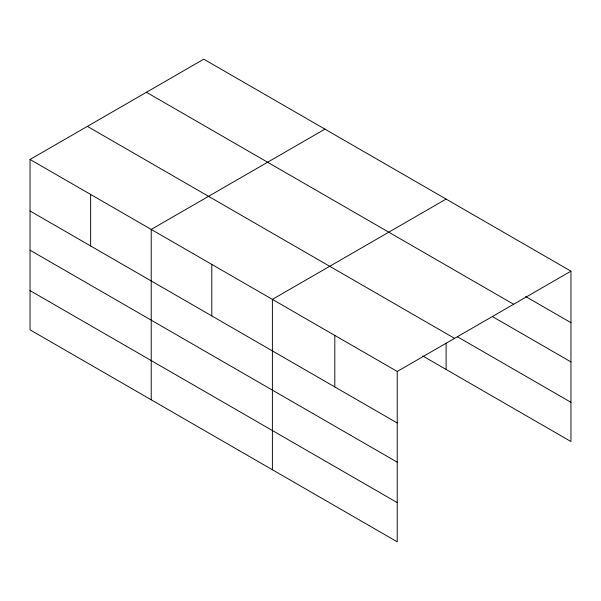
<?xml version="1.0" encoding="UTF-8"?>
<svg xmlns="http://www.w3.org/2000/svg" width="601" height="601" viewBox="0 0 601 601"><rect width="100%" height="100%" fill="white"/><g stroke="black" fill="none" stroke-linecap="round" stroke-linejoin="round"><path stroke-width="0.9" d="M397.231 462.199L397.231 371.463L30.05 159.468L30.05 329.836L397.231 541.824L397.231 462.199L30.05 250.211M422.683 355.927L570.95 441.532L570.95 271.164L203.769 59.176L30.05 159.468M324.938 129.132L151.219 229.424L151.219 399.793M446.107 199.089L272.388 299.381L272.388 469.749M397.231 371.463L570.95 271.164M525.552 296.473L570.95 322.684M146.441 92.276L513.622 304.264M492.317 316.502L570.95 361.907M457.459 336.785L570.95 402.309M87.378 126.375L454.559 338.363M30.05 210.989L397.231 422.984M30.05 290.614L397.231 502.609M446.107 343.306L446.107 369.45M334.81 335.426L334.81 386.946M211.807 264.402L211.807 315.923M90.638 194.446L90.638 245.967"/></g></svg>
